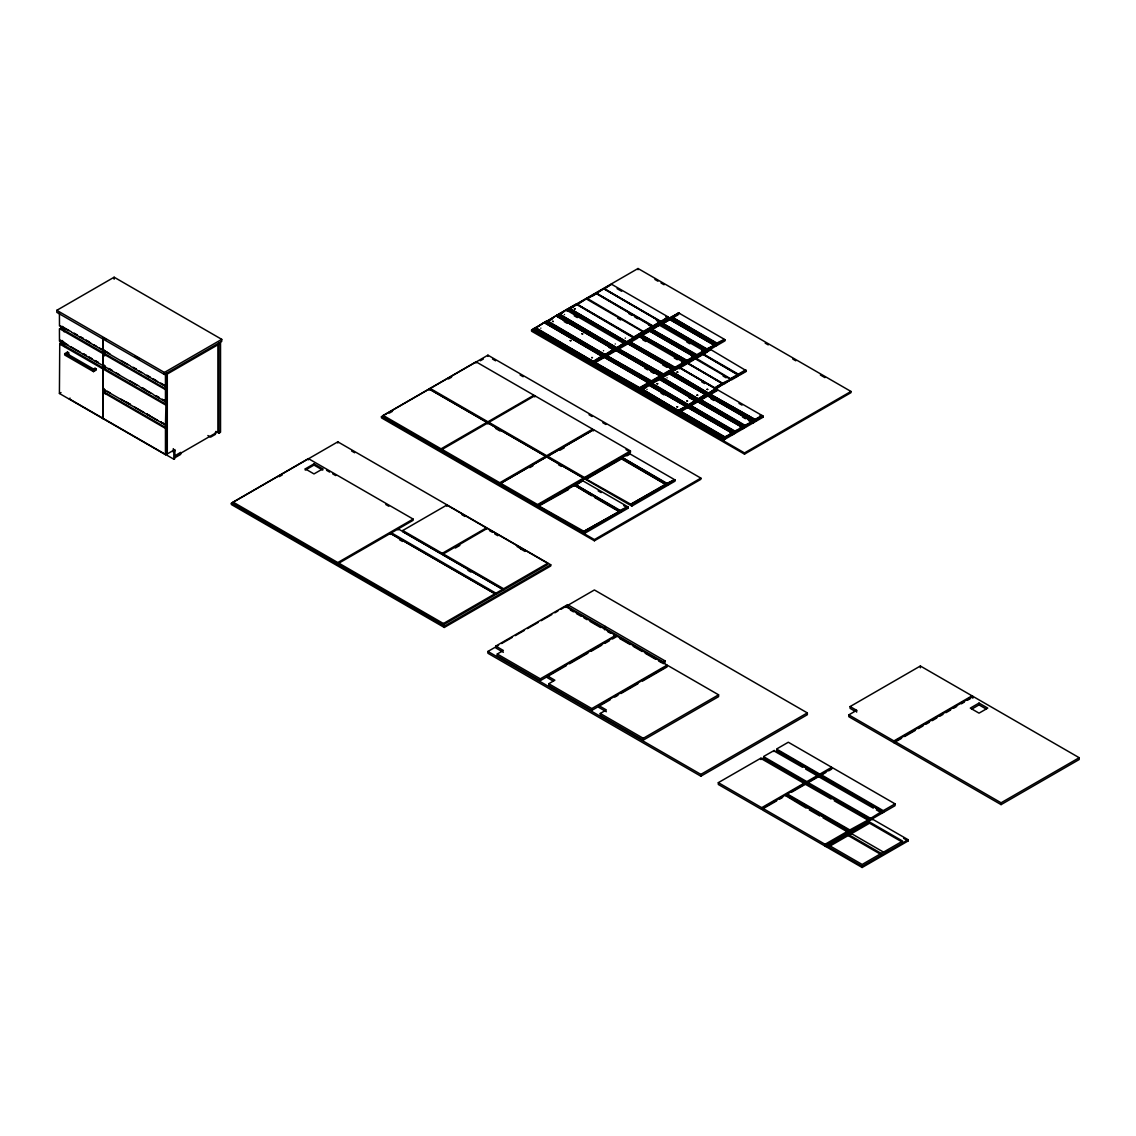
<?xml version="1.0" encoding="UTF-8"?>
<svg xmlns="http://www.w3.org/2000/svg" width="1136" height="1136" viewBox="0 0 1136 1136"><rect width="100%" height="100%" fill="white"/><g stroke="black" fill="none" stroke-linecap="round" stroke-linejoin="round"><path stroke-width="1.5" d="M60.733 325.691L60.662 328.489L59.427 328.9L59.484 341.098L59.981 340.275M59.853 340.772L103.234 365.749M60.733 340.204L59.981 344.208L165.884 405.154C167.901 405.765 166.736 399.077 165.487 402.286L165.458 390.188C167.475 390.983 167.248 383.798 165.458 387.021L165.458 373.858M102.794 354.006L102.794 366.062L103.972 364.968M104.1 353.253L103.362 354.034M102.794 369.228L102.794 418.502M103.191 368.944L103.035 389.719L103.958 388.526M104.1 368.476L103.532 369.356M165.913 386.567L144.556 374.383M165.913 425.262L104.924 390.216M165.913 405.268L165.458 425.659C167.248 422.521 167.361 429.976 165.458 428.812L165.458 454.684L167.02 453.775L167.02 372.949M760.58 759.388L761.163 757.996L718.321 782.647L718.321 784.465L761.702 809.499L761.702 807.682L718.321 782.647M787.276 795.441L849.586 831.921L787.092 795.853L787.702 793.681L805.41 783.542L804.941 784.38M761.702 807.682L804.373 783.045C802.612 786.055 808.804 782.846 807.171 781.44L817.551 775.448C815.563 778.685 822.194 775.178 820.348 773.829L831.694 767.283L831.694 769.086L828.755 770.79M807.611 783.698L869.92 820.178L807.611 783.698L870.744 819.34L870.843 818.488L807.852 782.434L818.431 775.945C816.401 779.069 822.791 775.519 821.328 774.795L883.709 810.919M103.617 350.073L102.907 350.939L103.845 349.874M102.993 353.963L103.078 366.261M104.086 353.395L103.546 354.063M104.214 368.859L104.1 365.948M773.758 751.521L774.34 750.385L763.79 756.391L764.017 757.712L761.006 759.515M870.375 818.531L880.911 812.027C879.065 814.938 885.356 811.97 883.709 810.408L895.054 803.862L895.054 805.68L871.539 819.255M774.07 750.981L802.598 767.311M776.541 750.853L776.925 748.823L788.313 742.234L831.694 767.283M805.14 784.138L831.154 799.02M808.037 783.457L808.15 782.392M818.318 776.527L873.3 808.122M867.62 820.22L850.197 829.763L850.31 831.183L787.702 795.186M883.709 811.928L821.229 775.845M56.8 310.327L114.14 277.212L221.747 339.352L221.747 341.354L164.408 374.468L56.8 312.343L56.8 310.327L164.408 372.452L221.747 339.352M66.953 353.679L93.493 369.001L95.154 368.05L96.29 370.009L93.493 371.628L64.695 355L64.695 353.679L67.478 352.075L68.614 352.728L68.614 354.034L66.953 355L66.953 353.679L68.614 352.728M101.828 351.947L102.879 351.947M104.54 350.484L104.271 353.353M96.29 368.703L93.493 370.308L64.695 353.679M59.739 343.782L59.413 393.468L60.989 392.559M69.111 398.75L70.148 398.154M167.29 374.014L218.95 344.18M167.02 425.262L160.673 422.081M174.873 450.751L173.836 451.361L173.836 459.214L174.873 458.617L174.873 449.544L167.29 453.931L167.29 372.807M177.088 454.471L180.681 452.384L180.681 454.4L175.881 457.169L175.881 455.153M174.873 456.601L218.95 431.155M215.911 431.41L218.95 433.171L220.526 432.262L220.526 342.064M233.093 502.098L308.41 458.617L413.135 519.081L413.135 520.288L337.818 563.768L233.093 503.305L233.093 502.098L337.818 562.561L413.135 519.081M592.651 429.138L546.657 455.692L488.807 422.28L488.807 423.487L546.657 456.899L592.651 430.345L592.651 429.138L534.786 395.726L441.066 450.041L383.201 416.642L383.201 415.435L429.195 388.881L487.06 422.28L487.06 423.487M487.926 422.99L430.061 389.577L430.061 388.37L476.055 361.816L533.92 395.229L533.92 396.436M536.022 328.418L533.309 329.369L534.445 328.105L592.31 362.114L574.887 352.061M535.496 327.509L593.347 361.518L535.496 328.105L544.215 322.468L602.08 356.477L590.649 363.08L533.835 329.667M547.268 320.707L605.133 354.716L547.268 321.303L556.001 315.666L613.866 349.675L602.435 356.278L545.621 323.476L545.095 321.957L546.231 321.303L604.082 355.312L586.673 345.259M614.207 349.476L623.891 343.271L614.207 349.476L557.393 316.674L556.867 315.155L558.003 314.502L615.868 348.511L570.812 322.51M559.054 313.905L616.919 347.914L559.054 313.905L566.04 309.872L624.246 343.683L633.931 338.088L576.066 304.079L569.093 308.112L626.958 342.121L569.093 308.112M567.432 310.881L566.907 309.361L568.043 308.708L625.908 342.717L568.043 308.708M231.346 503.305L337.818 441.833L550.761 564.777L550.761 565.984L444.29 627.455L231.346 504.512L231.346 503.305L444.29 626.248L550.761 564.777M381.455 416.642L487.926 355.17L700.869 478.114L700.869 479.321L594.398 540.793L381.455 417.849L381.455 416.642L594.398 539.586L700.869 478.114M531.563 329.98L638.034 268.508L850.978 391.451L850.978 392.658L744.506 454.13L531.563 331.187L531.563 329.98L744.506 452.923L850.978 391.451M533.309 329.369L534.445 328.716L571.82 350.3M535.496 328.105L544.215 322.468M545.095 322.567L546.231 321.303M547.268 321.303L553.09 317.952M559.054 314.502L564.635 311.278M569.093 308.708L576.591 304.988M643.53 333.146L634.811 338.187L576.946 304.178L586.19 298.839L644.41 332.649L653.129 327.608L648.571 324.967M586.545 298.64L595.789 293.287L652.618 326.699L643.885 331.74L587.071 298.328L586.545 299.237L591.43 296.411M596.144 293.088L603.656 288.757L660.47 321.559L653.484 326.202L596.144 293.088L654.009 327.097L660.996 322.468L629.571 341.609L649.38 330.775L694.849 357.031L694.849 358.238L685.69 363.534L639.17 336.682M603.997 288.558L611.509 284.227L668.323 317.029L661.337 321.658L603.997 288.558L661.862 322.567L668.848 317.938L661.422 323.22L668.934 318.889L669.459 319.798L660.286 325.081L659.249 323.874L659.249 325.081L705.754 351.947L714.927 346.65L714.927 345.443L706.89 349.476L662.473 323.22L706.89 348.866L714.402 345.145M279.2 476.68L282.282 474.905M389.336 413.092L392.403 411.331M448.464 378.955L451.532 377.195M552.167 319.088L546.743 322.212L562.107 331.087M562.377 313.195L558.529 315.41L567.744 320.735M568.568 309.617L573.808 306.592M578.394 303.937L586.19 298.839M592.367 295.885L595.789 293.287M596.144 293.699L603.656 288.757M603.997 289.155L611.509 284.227M480.315 360.765L483.368 359.004M592.41 296.056L595.449 294.295M305.272 468.884L313.99 463.857L322.723 468.884L322.723 470.105L313.99 465.064L305.272 470.105L305.272 468.884L313.99 473.925L322.723 468.884M634.286 336.682L643.004 331.641L634.286 337.278L576.946 304.178M643.885 331.13L652.618 326.089M653.484 325.592L660.47 321.559M661.337 321.062L668.323 317.029M383.201 415.435L441.066 448.834L487.06 422.28M430.061 388.37L487.926 421.783L533.92 395.229M590.649 363.08L602.08 355.866M602.435 356.278L613.866 349.064M566.907 309.361L624.772 342.774L633.931 337.477M649.465 384.437L638.56 390.741L592.041 363.889L592.041 362.682L593.177 362.015L593.702 362.924L593.177 362.015M648.841 383.073L603.827 357.087L603.827 355.866L650.346 382.733L650.346 383.94L661.251 377.635L661.251 376.428L615.783 350.186L594.753 362.327L594.227 361.418L602.946 356.377L649.465 383.23L649.991 385.757L685.86 406.461L695.544 400.866L658.639 378.955L651.652 383.585L688.572 404.899L651.652 382.974M603.827 355.866L604.963 355.213L605.488 356.122L604.963 355.213M615.258 349.874L606.013 355.213L614.732 349.576L615.783 350.186M615.613 349.064L662.118 375.931L662.118 377.138L615.613 350.286L615.613 349.064L616.749 348.411L617.26 349.32L616.749 348.411M627.569 343.37L617.785 348.411L626.518 342.774L673.037 369.626L673.037 370.833L664.844 375.562M675.04 369.072L674.514 368.163L675.04 369.072L676.09 368.476L675.565 367.567L684.809 362.824L684.809 364.031L673.904 370.336L627.384 343.484L627.384 342.263L628.52 341.609L629.046 342.518L628.52 341.609M724.441 339.352L716.93 343.072L672.512 317.427L716.93 343.683L724.967 339.65L724.967 340.857L715.794 346.153L669.274 319.287L669.274 318.08L670.41 317.427L670.936 318.336L670.41 317.427M679.484 313.394L671.461 317.427L678.448 312.798L723.916 339.039M592.041 362.682L594.227 362.015M594.227 361.418L603.472 356.676M604.352 356.179L606.013 355.213M616.124 349.377L617.785 348.411M617.785 347.815L627.044 343.072M627.384 342.263L629.571 341.609M629.571 341.013L638.815 336.27L639.341 337.179L639.17 335.461L641.883 335.12L648.855 330.477L649.38 331.385L649.21 329.667L651.908 329.326L659.42 324.981L652.433 329.625L696.865 354.659L703.837 350.626L704.363 351.535L696.865 355.27L652.433 329.625M651.382 329.014L658.894 324.683L659.42 325.592M659.76 324.186L661.422 323.22M669.274 318.08L671.461 317.427M671.461 316.83L678.973 313.096M592.566 363.577L594.227 362.625L638.645 388.881L592.566 362.98M616.124 349.973L617.785 349.022L662.217 375.278L651.482 369.086M627.91 343.171L629.571 342.22L673.989 368.476L627.91 342.575M649.735 329.98L651.382 329.625L695.814 355.866L691.213 353.225M669.8 318.392L670.325 319.287L671.461 318.037L715.879 344.279L682.182 324.825M648.429 382.633L639.696 387.66L595.278 362.625L603.997 357.584M604.877 357.087L606.013 356.434L642.777 377.649M660.201 375.831L651.482 380.858L607.05 355.824L615.783 350.783M616.649 350.286L617.785 349.618L648.429 367.311M671.987 369.03L663.254 374.056L618.836 349.022L627.569 343.981M630.622 342.22L675.04 367.865L684.284 363.122L683.773 362.228L675.04 367.255L630.622 342.22L637.892 338.017M639.696 335.773L658.198 345.756M693.798 356.434L686.826 360.453L642.394 335.418L649.38 331.385M649.735 330.576L651.382 330.221L674.372 343.498M662.473 323.831L668.053 320.608M672.512 318.037L678.093 314.814M593.091 363.889L637.509 388.924L638.645 388.271M649.295 382.122L650.431 381.469L645.83 379.424M661.081 375.32L662.217 374.667M628.435 343.484L672.853 368.518L673.989 367.865M640.221 336.682L685.775 361.674L667.4 351.052M650.261 330.888L694.678 355.923L695.814 355.27M660.286 324.484L705.854 350.073L679.811 335.049M670.325 318.691L714.743 344.336L715.879 343.683M637.509 388.924L639.17 388.569L639.696 389.478L639.17 388.569M595.278 362.625L639.696 388.271L648.94 382.931M649.82 382.42L650.956 381.767L651.482 382.676L650.956 381.767M607.05 355.824L651.482 381.469L660.726 376.13M661.081 375.931L662.728 374.965L663.254 375.874L662.728 374.965M663.779 374.369L664.304 375.278L663.779 374.369L672.512 369.328M672.853 368.518L674.514 368.163M684.639 361.717L685.164 362.625L686.3 361.362L686.826 362.27L686.3 361.362M687.351 360.765L687.862 361.674L687.351 360.765L694.323 356.732M694.678 355.923L695.204 356.832L696.34 355.568L696.865 356.477L696.34 355.568M704.718 350.129L706.365 349.774L706.89 350.683L706.365 349.774M714.743 344.336L716.404 343.981L716.93 344.89L716.404 343.981M637.509 389.534L639.696 388.881M639.696 389.478L640.747 388.881L640.221 387.972L649.465 383.23M649.82 383.031L651.482 382.079M652.518 381.469L661.251 376.428M661.606 376.229L663.254 375.278M663.779 374.965L673.037 369.626M672.853 369.129L675.04 368.476M685.164 362.625L686.826 361.674M687.351 361.362L694.849 357.031M695.204 356.221L696.865 355.866M697.902 355.27L704.888 351.237L704.888 352.444L695.729 357.741L649.21 330.888M704.718 350.74L706.89 350.073M706.89 350.683L707.941 350.073L707.416 349.178L714.927 345.443M714.743 344.932L716.93 344.279M716.93 344.89L717.98 344.279L717.455 343.37L724.967 339.65M651.482 382.676L652.518 382.079M663.254 375.874L664.304 375.278M686.826 362.27L687.862 361.674M696.865 356.477L697.902 355.866M639.426 390.031L640.562 389.378L677.482 410.692L639.426 390.031L676.346 411.346L685.519 406.66L675.821 412.254L639.426 390.642M641.613 388.782L678.533 410.692L641.613 388.782L648.599 384.749L685.519 406.063M649.465 384.238L650.601 383.585L686.996 405.197M659.505 378.444L660.641 377.791L697.561 399.716L659.505 378.444L696.425 399.758L695.899 400.667L659.505 379.055M661.692 377.18L698.597 399.105L661.692 377.18L668.664 373.162L705.584 394.476L695.899 400.667M679.584 367.468L715.268 388.072L722.255 383.428L687.081 363.122L679.584 367.468L715.794 388.981L722.78 384.337L705.939 394.874L670.07 374.17L669.544 372.651L670.68 371.997L707.586 393.908L692.122 384.99M671.717 371.387L708.637 393.312L671.717 371.387L678.703 367.368L715.623 388.668L705.939 394.874M641.613 389.378L649.125 385.658M649.465 384.848L650.601 384.195L682.509 402.613M651.652 383.585L659.15 379.85M661.692 377.791L669.189 374.056M669.544 373.261L670.68 372.608L689.14 383.258M671.717 371.997L678.703 367.965L679.229 368.873M687.436 362.924L723.121 383.542L730.633 379.807L723.646 384.437L687.436 362.924L694.934 358.593L731.499 379.907L738.485 375.874L737.96 374.965L730.988 378.998L695.814 358.096L695.289 358.99M695.289 358.394L702.786 354.063L737.96 374.965M745.812 370.435L746.338 371.344L739.366 375.377L703.141 354.46L710.653 349.519L745.812 370.435L738.84 374.468L703.667 354.162L710.653 349.519M641.087 390.287L646.327 387.262M651.127 384.493L652.178 383.883M661.166 378.7L662.217 378.089M671.206 372.906L672.242 372.296M680.095 367.766L685.69 364.542M687.962 363.236L693.542 359.998M695.814 358.692L701.395 355.469M440.768 553.672L402.755 531.719L402.755 530.512L446.817 505.066L486.35 527.899L486.35 529.106M499.797 482.743L545.791 456.189L545.791 457.396L499.797 483.95L441.932 450.552L441.932 449.345L499.797 482.743L499.797 483.95M500.664 483.254L546.657 456.7L583.577 478.015L583.577 479.222L537.584 505.776L500.664 484.461L500.664 483.254L537.584 504.569L583.577 478.015M547.538 456.189L593.532 429.635L630.437 450.949L630.437 452.156L584.458 478.71L547.538 457.396L547.538 456.189L584.458 477.503L630.437 450.949M529.802 467.649L532.869 465.874M559.792 450.325L564.393 447.669M715.268 387.461L722.255 383.428M723.121 382.931L730.107 379.509M730.988 378.402L737.96 374.369M738.84 373.858L745.812 369.825M723.121 383.542L730.633 379.807M730.988 378.998L738.485 375.278M738.84 374.468L746.338 370.734M685.86 406.461L695.544 400.27M695.899 400.057L705.584 394.476M732.379 433.114L724.867 436.849L680.45 411.204L724.867 437.445L732.905 433.412L732.905 434.634L723.731 439.916L677.226 413.064L677.226 411.857L678.362 411.204L678.874 412.098L678.362 411.204M687.436 407.171L679.399 411.204L686.385 406.56L731.854 432.816M742.419 427.321L734.907 431.055L690.489 405.41L734.907 431.652L742.944 427.619L742.944 428.826L733.771 434.122L687.252 407.27L687.252 406.063L688.388 405.41L688.913 406.305L688.388 405.41M707.33 395.683L753.85 422.535L763.009 417.239L763.009 416.032L717.54 389.79L689.964 405.708L689.438 404.799L696.425 400.767L741.893 427.022M752.444 421.527L744.946 425.262L700.529 399.602L744.946 425.858L752.969 421.825L752.969 423.032L743.81 428.329L697.291 401.477L697.291 400.27L698.427 399.602L698.952 400.511L698.427 399.602M706.975 395.271L700.003 399.915L699.478 399.006L706.975 395.271L707.501 396.18L700.529 400.213M707.501 396.18L707.33 394.476L708.466 393.809L708.992 394.717L708.466 393.809M717.015 389.478L709.517 393.809L716.489 389.179L717.54 389.79M677.226 411.857L679.399 411.204M679.399 410.593L686.911 406.858M687.252 406.063L689.438 405.41M689.438 404.799L696.95 401.065M697.291 400.27L699.478 399.602M707.33 394.476L709.517 393.809M677.752 412.155L679.399 411.8L723.831 438.056L714.629 432.745M687.777 406.361L689.438 406.006L733.856 432.262L717.015 422.535M677.752 412.766L679.399 412.411L711.576 430.984M680.45 411.8L687.436 407.767M687.777 406.972L689.438 406.617L713.948 420.76M690.489 406.006L697.476 401.974M697.816 400.568L702.545 402.584M707.856 394.774L732.493 408.293M761.958 415.435L754.986 419.454L710.554 394.419L717.54 390.386M402.755 530.512L442.287 553.331L486.35 527.899M455.309 548.035L459.867 545.394M627.654 506.684L620.142 510.405L575.725 484.76L620.142 511.015L628.18 506.983L628.18 508.19L584.969 533.139L538.464 506.273L538.464 505.066L573.623 484.76L574.149 485.668L573.623 484.76M582.186 480.429L574.674 484.76L581.66 480.13L582.186 481.039M674.514 479.619L667.017 483.354L622.585 457.709L667.017 483.95L675.04 479.917L675.04 481.139L631.843 506.074L585.324 479.222L585.324 478.015L620.497 457.709L621.023 458.617L620.497 457.709M629.571 453.676L621.548 457.709L628.52 453.065L673.989 479.321M538.464 505.066L574.674 484.76M585.324 478.015L621.548 457.709M621.548 457.098L629.046 453.378M538.975 505.364L582.711 480.727L627.129 506.372M585.849 478.923L621.548 458.305L665.966 484.561L621.548 458.916L586.375 479.222L585.849 478.313M538.975 505.974L568.554 489.502M575.725 485.37L582.711 480.727M626.774 455.891L629.571 454.272M678.263 413.064L722.695 438.098L723.831 437.445M688.302 407.27L732.734 432.305L733.856 431.652M698.342 401.477L743.895 426.469L733.174 420.277M708.381 395.683L753.935 420.675L735.56 410.053M722.695 438.098L724.342 437.758L724.867 438.652L724.342 437.758M732.734 432.305L734.381 431.95L734.907 432.859L734.381 431.95M742.759 426.511L744.421 426.156L744.946 427.065L744.421 426.156M752.799 420.718L753.324 421.626L754.46 420.363L754.986 421.271L754.46 420.363M755.511 419.766L756.022 420.675L755.511 419.766L762.483 415.733M722.695 438.709L724.867 438.056M724.867 438.652L725.918 438.056L725.393 437.147L732.905 433.412M732.734 432.915L734.907 432.262M734.907 432.859L735.958 432.262L735.432 431.353L742.944 427.619M742.759 427.122L744.946 426.469M744.946 427.065L745.997 426.469L745.472 425.56L752.969 421.825M753.324 421.626L754.986 420.675M755.511 420.363L763.009 416.032M754.986 421.271L756.022 420.675M539.501 506.273L583.932 531.321L619.092 511.612L594.597 497.469M586.375 479.222L630.792 504.256L665.966 483.95M583.932 531.321L619.617 511.314L620.142 512.222L619.617 511.314M630.792 504.256L666.491 484.263L667.017 485.171L666.491 484.263M583.932 531.918L620.142 511.612M620.142 512.222L621.193 511.612L620.668 510.717L628.18 506.983M630.792 504.867L667.017 484.561M667.017 485.171L668.053 484.561L667.528 483.652L675.04 479.917M443.423 623.522L495.083 593.702L495.083 594.909L443.423 624.729L338.684 564.265L338.684 563.058L443.423 623.522L443.423 624.729M495.963 593.191L502.765 589.257L502.765 590.479L495.963 594.398L391.224 533.934L391.224 532.727L495.963 593.191L495.963 594.398M503.631 588.76L547.708 563.314L547.708 564.521L503.631 589.967L443.154 555.05L443.154 553.843L503.631 588.76L503.631 589.967M503.376 652.291L495.779 647.918L495.779 646.1L564.99 606.141L615.613 635.365L615.613 637.182L612.531 638.957M565.856 607.448L565.856 605.644L567.602 604.636L605.403 626.447L605.403 628.265M560.943 609.294L594.398 589.967L807.341 712.911L807.341 714.729L700.869 776.2L487.926 653.257L487.926 651.439L498.576 645.291M501.615 643.53L512.265 637.395M515.304 635.635L524.434 630.366M527.473 628.606L538.123 622.457M541.162 620.71L551.812 614.562M554.851 612.801L557.89 611.04M566.424 665.582L540.296 680.663L497.27 655.827L497.27 654.009L503.376 650.488L495.779 646.1M605.403 626.447L603.656 627.455L565.856 605.644M604.522 627.967L606.269 626.958L665 660.868L665 662.671L663.254 663.68L663.254 661.876L604.522 627.967L604.522 629.77M497.27 654.009L540.296 678.845L615.613 635.365M553.346 681.146L547.268 677.638L547.268 675.821L616.479 635.876L667.102 665.1L667.102 666.903L642.507 681.103M569.491 663.807L587.937 653.157M591.018 651.382L601.768 645.163M604.849 643.388L609.464 640.732M610.231 699.748L591.785 710.398L548.759 685.548L548.759 683.744L554.865 680.208L547.268 675.821M663.254 661.876L665 660.868M548.759 683.744L591.785 708.58L667.102 665.1M598.757 705.555L667.968 665.597L718.591 694.82L718.591 696.638L643.274 740.118L600.248 715.282L600.248 713.465L606.354 709.943L598.757 705.555L598.757 707.373L606.354 711.747M614.832 697.078L617.913 695.303M620.98 693.528L637.892 683.773M600.248 713.465L643.274 738.301L718.591 694.82M487.926 651.439L700.869 774.383L807.341 712.911M855.351 711.406L850.111 708.381L850.111 706.564L920.359 666.008L972.033 695.828L972.033 697.646M901.572 738.315L893.918 742.745L848.805 716.688L848.805 714.871L856.658 710.341L856.658 712.158M869.92 820.178L825.063 846.079L762.568 810.011L762.568 808.193L785.019 795.271L806.248 808.122M763.193 808.633L776.655 800.866M779.651 799.148L782.633 797.415M785.629 795.683L788.611 793.965M791.607 792.232L825.801 772.494M848.805 714.871L893.918 740.928L972.033 695.828M894.799 741.425L972.899 696.34L1079.2 757.712L1079.2 759.515L1001.086 804.615L894.799 743.242L894.799 741.425L1001.086 802.797L1079.2 757.712M904.639 736.554L915.36 730.363M918.428 728.588L923.014 725.947M926.081 724.172L929.149 722.397M932.216 720.636L936.802 717.98M939.87 716.22L942.923 714.445M945.99 712.67L950.591 710.028M953.644 708.253L956.711 706.493M961.312 703.837L964.365 702.062M967.432 700.301L970.499 698.526M979.033 703.07L970.3 708.111L979.033 713.152L987.766 708.111L979.033 703.07L979.033 704.888L986.304 709.091M971.763 709.091L979.033 704.888M762.568 808.193L825.063 844.275L847.513 831.339L847.399 832.887M825.929 845.383L871.923 818.829L908.147 839.731L908.147 840.938L862.153 867.492L825.929 846.59L825.929 845.383L862.153 866.285L908.147 839.731M825.929 846.59L830.53 843.934M829.081 845.383L869.565 821.995L902.651 841.094L862.153 864.468L829.081 845.383L829.081 846.59L869.565 823.202L902.651 842.301M884.646 852.696L887.656 850.963M763.903 756.846L807.284 781.895M820.235 774.369L776.981 749.291M787.646 794.206L850.31 830.217M867.734 821.143L867.847 820.036L834.207 800.781M103.078 351.038L102.964 337.79L106.017 339.536M654.89 279.442L657.957 281.217M661.01 282.978L664.077 284.753M765.195 343.129L768.248 344.89M792.772 359.047L795.825 360.808M820.348 374.965L824.935 377.621M679.115 323.064L671.461 318.037M617.075 288.643L621.648 291.285M665.795 316.774L668.848 318.534M668.934 318.889L668.408 319.798M669.459 319.188L713.877 344.833M656.423 320.437L660.996 323.078M705.854 349.476L661.422 323.831L676.744 333.274M658.894 324.683L658.369 325.592M686.882 342.05L689.879 343.782M701.892 350.712L704.888 352.444M628.776 313.536L631.815 315.297M634.868 317.058L637.907 318.818M677.425 345.259L688.146 351.45M648.855 330.477L648.329 331.385M691.852 356.505L694.849 358.238M723.092 376.059L726.103 377.791M617.643 318.208L620.696 319.969M642.394 335.418L686.826 360.453M685.775 361.063L641.357 336.015M661.266 347.517L664.333 349.292M685.164 362.015L685.69 363.534M638.815 336.27L638.304 337.179M642.806 339.778L645.802 341.51M674.315 357.968L677.312 359.7M681.813 362.299L684.809 364.031M701.65 381.81L704.632 383.542M738.996 403.379L742.007 405.112M760.012 415.506L763.009 417.239M662.529 364.77L667.031 367.368M566.566 310.781L566.04 309.872M574.234 315.808L577.315 317.583M710.554 394.419L754.986 419.454M753.935 420.064L709.517 395.03M669.544 372.651L705.939 394.263M753.324 421.016L753.85 422.535M707.501 395.584L751.933 421.229M710.966 398.779L713.962 400.511M742.475 416.969L745.472 418.701M748.468 420.434L752.969 423.032M618.836 349.022L663.254 374.056M556.867 315.155L614.207 348.866M613.866 349.675L608.726 347.318M564.194 321.616L567.276 323.377M644.751 368.107L647.747 369.839M650.743 371.571L653.754 373.304M743.895 425.858L699.478 400.823M705.598 404.359L730.107 418.502M695.544 400.866L689.041 397.714M739.934 427.093L742.944 428.826M650.431 381.469L606.013 356.434M565.174 332.848L583.606 343.498M545.095 321.957L602.435 355.667M646.469 382.704L685.86 405.85M661.081 393.155L664.063 394.888M729.894 432.901L732.905 434.634M533.309 328.758L590.649 362.469M492.527 359.033L495.594 360.794M520.103 374.951L523.156 376.726M589.044 414.754L592.097 416.529M602.833 422.72L605.886 424.481M626.007 449.6L630.437 452.156M487.926 422.791L545.791 456.189M495.537 428.386L500.11 431.027M558.472 464.723L561.425 466.427M598.161 490.866L601.171 492.598M623.678 505.591L628.18 508.19M619.092 511.015L574.674 485.37L591.529 495.694M850.111 706.564L856.658 710.341M547.708 563.314L487.23 528.396L442.287 554.553L442.287 553.331M351.606 451.006L354.673 452.767M461.912 514.679L464.979 516.454M489.488 530.611L492.555 532.372M517.065 546.53L521.651 549.185M494.785 533.977L497.809 535.709M520.487 548.816L525.031 551.429M134.971 356.264L139.543 358.905M570.4 610.075L573.424 611.821M576.449 613.568L580.979 616.181M584.003 617.927L587.028 619.674M590.053 621.42L600.632 627.526M607.533 631.517L610.543 633.249M613.554 634.996L616.578 636.728M619.589 638.475L630.125 644.552M633.135 646.299L642.181 651.51M645.191 653.257L655.728 659.334M658.738 661.081L661.748 662.813M326.614 470.332L329.653 472.093M332.692 473.84L335.731 475.586M385.814 504.512L388.853 506.258M895.054 803.862L832.56 767.78L821.03 774.823M74.195 333.26L77.177 334.992M80.173 336.71L83.425 338.485M86.151 340.175L89.148 341.893M104.271 350.626L108.843 353.268M133.239 367.354L136.277 369.115M146.956 375.263L149.995 377.024M153.048 378.785L156.101 380.546M160.929 383.244L167.02 386.765L160.673 383.386M62.224 326.557L71.199 331.74M74.195 333.459L77.177 335.191M80.173 336.909L83.169 338.642M86.151 340.374L90.639 342.958M93.635 344.691L96.617 346.409M99.613 348.141L102.609 349.874M110.377 354.347L104.54 350.683L104.54 355.682M121.041 360.51L130.186 365.792M133.239 367.553L136.277 369.314M139.33 371.074L143.903 373.716M146.956 375.476L149.995 377.237M153.048 378.984L157.62 381.625M68.827 330.675L59.484 325.876L59.413 312.641M71.824 332.394L127.786 364.713M130.839 366.474L141.503 372.636M60.733 328.205L166.765 389.435M502.765 589.257L398.04 528.794L398.04 530.015M467.862 570.315L470.886 572.075M776.981 750.3L820.348 775.334M819.908 775.888L776.357 750.655L819.738 776.002M805.594 769.044L817.551 775.945M876.339 809.883L880.911 812.524M163.982 400.014L167.02 401.775L162.192 399.489M62.224 341.567L66.712 344.165M83.425 353.708L86.421 355.44M89.148 357.116L92.13 358.834M95.126 360.566L98.122 362.299M108.843 368.49L111.896 370.251M142.383 387.845L145.422 389.605M156.101 395.768L159.139 397.529M162.192 399.29L167.02 401.974M62.224 341.766L68.203 345.23M71.199 346.949L80.173 352.132M83.169 353.864L86.151 355.582M89.148 357.315L92.13 359.047M95.126 360.765L98.122 362.498M108.843 368.689L111.896 370.45M116.468 373.091L119.521 374.852M130.186 381.014L139.33 386.283M142.383 388.043L153.048 394.206M156.101 395.967L159.139 397.728M104.924 366.729L136.931 385.203M139.984 386.964L150.648 393.127M153.701 394.888L165.884 401.931M495.083 593.702L390.358 533.238L390.358 534.445M60.733 343.427L166.765 404.643M64.127 345.997L65.263 346.65M102.524 368.178L103.66 368.831M399.46 539.699L402.499 541.446M68.614 354.034L67.478 352.075M207.888 435.542L210.614 437.119L215.414 434.35L215.414 432.333M903.617 838.325L908.147 840.938M763.79 757.911L807.171 782.945M763.179 758.266L806.56 783.3M807.426 783.812L870.091 820.078M761.006 758.507L804.373 783.556M125.869 401.704L130.441 404.345M146.956 413.973L149.995 415.733M160.673 421.882L166.765 425.404M107.324 391.295L110.377 393.056M121.041 399.205L130.186 404.487M134.758 407.128L143.903 412.411M146.956 414.171L157.62 420.334M166.765 428.13L104.271 392.048L102.978 392.729L102.964 418.602M165.884 428.627L103.39 392.488M787.092 795.541L849.756 831.822M883.538 852.128L850.452 833.029L850.452 834.236M809.301 809.883L819.965 816.031M823.018 817.792L845.88 830.998M881.266 853.434L848.194 834.349L848.194 835.556L881.266 854.655M70.617 399.631L173.836 459.214M59.413 393.468L165.458 454.684M165.884 389.875L59.867 328.829M102.794 350.839L102.794 337.676M1001.086 802.797L1001.086 804.615M972.899 696.34L972.899 698.143M920.359 666.008L920.359 667.812M893.918 740.928L893.918 742.745M871.923 818.829L871.923 820.036M869.565 821.995L869.565 823.202M862.153 866.285L862.153 867.492M825.063 844.275L825.063 846.079M744.506 452.923L744.506 454.13M743.81 428.329L743.285 427.42M733.771 434.122L733.245 433.214M723.731 439.916L723.22 439.007M716.489 389.179L716.489 390.386M715.794 346.153L715.268 345.245M706.464 394.973L706.464 396.18M705.754 351.947L705.243 351.038M702.786 354.063L702.275 354.972M700.869 774.383L700.869 776.2M696.425 400.767L696.425 401.974M695.729 356.534L695.729 357.741M694.934 358.593L694.408 359.501M687.081 363.122L686.556 364.031M686.385 406.56L686.385 407.767M678.448 312.798L678.448 314.005M676.346 411.346L675.821 412.254M673.904 370.336L673.378 369.427M643.274 738.301L643.274 740.118M638.56 390.741L638.034 389.833M638.034 268.508L638.034 269.715M631.843 506.074L631.318 505.165M628.52 453.065L628.52 454.272M626.518 342.774L626.518 343.981M614.732 349.576L614.732 350.783M602.946 356.377L602.946 357.584M594.398 539.586L594.398 540.793M593.532 429.635L593.532 430.842M591.785 708.58L591.785 710.398M584.969 533.139L584.458 532.23M584.458 477.503L584.458 478.71M581.66 480.13L581.66 481.337M567.602 604.636L567.602 606.439M546.657 455.692L546.657 456.899M540.296 678.845L540.296 680.663M537.584 504.569L537.584 505.776M534.786 395.726L534.786 396.933M487.926 355.17L487.926 356.377M487.926 421.783L487.926 423.998M476.055 361.816L476.055 363.023M446.817 505.066L446.817 506.273M444.29 626.248L444.29 627.455M441.066 448.834L441.066 450.041M429.195 388.881L429.195 390.088M337.818 441.833L337.818 443.04M337.818 562.561L337.818 563.768M313.99 463.857L313.99 465.064M308.41 458.617L308.41 459.824M218.95 342.973L218.95 433.171M217.899 344.79L217.899 431.751M173.311 448.635L173.311 452.156M165.714 385.26L165.714 390.472M165.714 400.894L165.714 404.373M165.714 423.487L165.714 428.698M164.408 372.452L164.408 374.468M114.14 277.212L114.14 279.229M105.236 352.089L105.236 355.554M105.236 365.977L105.236 369.456M105.236 390.301L105.236 393.78M104.54 365.906L104.54 369.228M104.54 389.378L104.54 392.914M104.37 350.584L104.37 355.582M104.37 365.792L104.37 369.257M104.37 389.975L104.37 393.425M103.66 351.18L103.66 354.645M103.66 365.082L103.66 368.547M93.493 369.001L93.493 371.628M64.127 328.347L64.127 331.826M64.127 342.248L64.127 345.727M62.565 326.444L62.565 329.98M62.565 340.559L62.565 344.819M60.989 340.757L60.989 344.208M676.857 406.773L677.596 406.787L676.857 406.773M686.897 400.98L687.621 401.051L686.925 400.923M696.936 395.186L697.66 395.2L696.936 395.186M706.961 389.392L707.7 389.407L706.961 389.392M591.686 357.584L592.41 357.627L591.686 357.584M603.457 350.783L603.557 350.683M615.243 343.981L615.286 343.938M625.283 338.187L625.368 338.088M646.938 389.463L647.037 389.378M656.963 383.67L657.687 383.741L656.963 383.67M667.002 377.876L667.045 377.834M677.042 372.083L677.766 372.154L677.042 372.083M540.821 328.19L540.864 328.134M552.593 321.389L553.317 321.474L552.593 321.389M564.379 314.587L564.493 314.487M574.418 308.793L575.128 308.878L574.418 308.793M570.187 340.601L570.897 340.701L570.187 340.601M581.959 333.799L582.683 333.899L581.959 333.799M660.896 323.519L660.896 323.519M650.871 329.326L650.871 329.326M640.832 335.12L640.832 335.12M883.268 812.169L820.604 776.2L883.268 812.169"/></g></svg>
